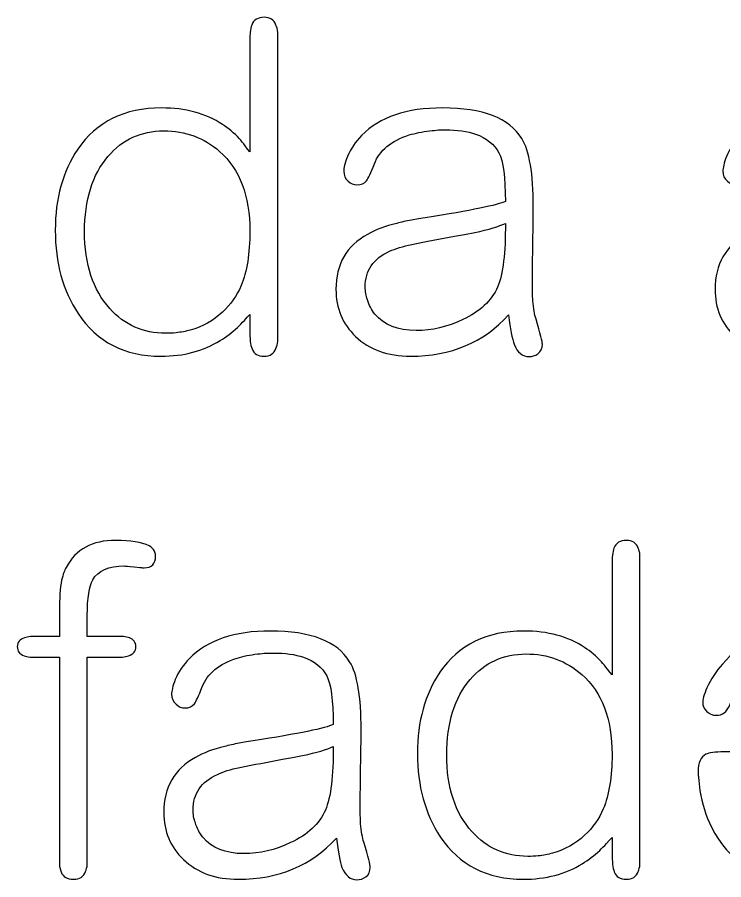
# Model space of a CAD drawing. Header units: centimetres. Extents: x -18.6 to 18.8, y -13 to 11.8.
# Drawn here: x -10.404 to -9.712, y 5.168 to 6.013 of the extents above; entities that cross this region are included whole.
import ezdxf

# ---------------------------------------------------------------- set-up
doc = ezdxf.new("R2010")
doc.units = ezdxf.units.CM
doc.header["$MEASUREMENT"] = 0
doc.layers.add('Layer 1', color=7, linetype='Continuous')

msp = doc.modelspace()

# ---------------------------------------------------------------- linework, layer by layer
at = {"layer": 'Layer 1', "color": 250}
for points, knots in [([(-10.17631, 5.99033), (-10.17631, 5.99362), (-10.17616, 5.99616), (-10.17586, 5.99796), (-10.17556, 6.00095), (-10.17511, 6.00334), (-10.17451, 6.00514), (-10.17242, 6.01023), (-10.16838, 6.01277), (-10.16239, 6.01277), (-10.15641, 6.01277), (-10.15252, 6.01023), (-10.15072, 6.00514), (-10.14983, 6.00334), (-10.14923, 6.00095), (-10.14893, 5.99796), (-10.14893, 5.99796), (-10.14893, 5.69543), (-10.14893, 5.69543), (-10.14923, 5.69243), (-10.14983, 5.69004), (-10.15072, 5.68824), (-10.15252, 5.68316), (-10.15641, 5.68061), (-10.16239, 5.68061), (-10.16838, 5.68061), (-10.17227, 5.68301), (-10.17406, 5.6878), (-10.17496, 5.68989), (-10.17556, 5.69228), (-10.17586, 5.69498), (-10.17586, 5.69498), (-10.17631, 5.70306), (-10.17631, 5.70306), (-10.17631, 5.70306), (-10.17631, 5.72146), (-10.17631, 5.72146), (-10.17631, 5.72146), (-10.179, 5.71877), (-10.179, 5.71877), (-10.179, 5.71877), (-10.1817, 5.71562), (-10.1817, 5.71562), (-10.18409, 5.71323), (-10.18633, 5.71099), (-10.18843, 5.70889), (-10.19381, 5.7038), (-10.1995, 5.69947), (-10.20549, 5.69587), (-10.22194, 5.6857), (-10.24124, 5.68061), (-10.26339, 5.68061), (-10.299, 5.68061), (-10.32608, 5.69453), (-10.34463, 5.72236), (-10.35959, 5.7448), (-10.36707, 5.77203), (-10.36707, 5.80405), (-10.36707, 5.83517), (-10.35974, 5.86165), (-10.34508, 5.8835), (-10.32653, 5.91043), (-10.29915, 5.9239), (-10.26294, 5.9239), (-10.2393, 5.9239), (-10.2194, 5.91851), (-10.20324, 5.90774), (-10.19726, 5.90385), (-10.19172, 5.89921), (-10.18663, 5.89382), (-10.18484, 5.89173), (-10.18289, 5.88933), (-10.1808, 5.88664), (-10.1808, 5.88664), (-10.17855, 5.8835), (-10.17855, 5.8835), (-10.17855, 5.8835), (-10.17631, 5.88081), (-10.17631, 5.88081), (-10.17631, 5.88081), (-10.17631, 5.99033), (-10.17631, 5.99033)], [0, 0, 0, 0, 0.037037, 0.037037, 0.037037, 0.074074, 0.074074, 0.074074, 0.111111, 0.111111, 0.111111, 0.148148, 0.148148, 0.148148, 0.185185, 0.185185, 0.185185, 0.222222, 0.222222, 0.222222, 0.259259, 0.259259, 0.259259, 0.296296, 0.296296, 0.296296, 0.333333, 0.333333, 0.333333, 0.37037, 0.37037, 0.37037, 0.407407, 0.407407, 0.407407, 0.444444, 0.444444, 0.444444, 0.481481, 0.481481, 0.481481, 0.518519, 0.518519, 0.518519, 0.555556, 0.555556, 0.555556, 0.592593, 0.592593, 0.592593, 0.62963, 0.62963, 0.62963, 0.666667, 0.666667, 0.666667, 0.703704, 0.703704, 0.703704, 0.740741, 0.740741, 0.740741, 0.777778, 0.777778, 0.777778, 0.814815, 0.814815, 0.814815, 0.851852, 0.851852, 0.851852, 0.888889, 0.888889, 0.888889, 0.925926, 0.925926, 0.925926, 0.962963, 0.962963, 0.962963, 1, 1, 1, 1]), ([(-9.92584, 5.83233), (-9.92584, 5.85597), (-9.92794, 5.87183), (-9.93213, 5.87991), (-9.93662, 5.88829), (-9.94425, 5.89442), (-9.95502, 5.89831), (-9.9631, 5.901), (-9.97297, 5.90235), (-9.98464, 5.90235), (-9.98464, 5.90235), (-9.99138, 5.90235), (-9.99138, 5.90235), (-9.99407, 5.90205), (-9.99691, 5.90175), (-9.99991, 5.90145), (-10.00739, 5.90056), (-10.01412, 5.89921), (-10.0201, 5.89741), (-10.03776, 5.89173), (-10.04913, 5.8823), (-10.05422, 5.86913), (-10.05781, 5.86016), (-10.06035, 5.85462), (-10.06185, 5.85253), (-10.06394, 5.84983), (-10.06709, 5.84849), (-10.07127, 5.84849), (-10.07457, 5.84849), (-10.07741, 5.84968), (-10.0798, 5.85208), (-10.0828, 5.85447), (-10.08429, 5.85776), (-10.08429, 5.86195), (-10.08429, 5.86345), (-10.08399, 5.86539), (-10.08339, 5.86779), (-10.0828, 5.87048), (-10.0819, 5.87332), (-10.0807, 5.87632), (-10.07741, 5.8838), (-10.07277, 5.89068), (-10.06679, 5.89696), (-10.04913, 5.91492), (-10.02265, 5.9239), (-9.98734, 5.9239), (-9.94784, 5.9239), (-9.92195, 5.91387), (-9.90969, 5.89382), (-9.9022, 5.88185), (-9.89846, 5.85956), (-9.89846, 5.82694), (-9.89846, 5.82305), (-9.89861, 5.81063), (-9.89891, 5.78969), (-9.89921, 5.76874), (-9.89936, 5.75647), (-9.89936, 5.75288), (-9.89936, 5.746), (-9.89921, 5.74001), (-9.89891, 5.73493), (-9.89831, 5.72744), (-9.89727, 5.72146), (-9.89577, 5.71697), (-9.89158, 5.70261), (-9.88949, 5.69438), (-9.88949, 5.69228), (-9.88949, 5.68839), (-9.89098, 5.68525), (-9.89398, 5.68286), (-9.89667, 5.68106), (-9.89951, 5.68016), (-9.9025, 5.68016), (-9.90909, 5.68016), (-9.91402, 5.6842), (-9.91732, 5.69228), (-9.91911, 5.69767), (-9.92091, 5.70725), (-9.9227, 5.72101), (-9.94724, 5.69408), (-9.97926, 5.68061), (-10.01876, 5.68061), (-10.0412, 5.68061), (-10.05916, 5.68705), (-10.07262, 5.69991), (-10.08549, 5.71218), (-10.09192, 5.72759), (-10.09192, 5.74615), (-10.09192, 5.77068), (-10.0816, 5.78864), (-10.06095, 5.80001), (-10.05317, 5.8045), (-10.0436, 5.80809), (-10.03222, 5.81078), (-10.02803, 5.81198), (-10.02325, 5.81303), (-10.01786, 5.81393), (-10.01786, 5.81393), (-10.01113, 5.81527), (-10.01113, 5.81527), (-10.01113, 5.81527), (-10.00439, 5.81617), (-10.00439, 5.81617), (-9.95921, 5.82335), (-9.93303, 5.82874), (-9.92584, 5.83233)], [0, 0, 0, 0, 0.028571, 0.028571, 0.028571, 0.057143, 0.057143, 0.057143, 0.085714, 0.085714, 0.085714, 0.114286, 0.114286, 0.114286, 0.142857, 0.142857, 0.142857, 0.171429, 0.171429, 0.171429, 0.2, 0.2, 0.2, 0.228571, 0.228571, 0.228571, 0.257143, 0.257143, 0.257143, 0.285714, 0.285714, 0.285714, 0.314286, 0.314286, 0.314286, 0.342857, 0.342857, 0.342857, 0.371429, 0.371429, 0.371429, 0.4, 0.4, 0.4, 0.428571, 0.428571, 0.428571, 0.457143, 0.457143, 0.457143, 0.485714, 0.485714, 0.485714, 0.514286, 0.514286, 0.514286, 0.542857, 0.542857, 0.542857, 0.571429, 0.571429, 0.571429, 0.6, 0.6, 0.6, 0.628571, 0.628571, 0.628571, 0.657143, 0.657143, 0.657143, 0.685714, 0.685714, 0.685714, 0.714286, 0.714286, 0.714286, 0.742857, 0.742857, 0.742857, 0.771429, 0.771429, 0.771429, 0.8, 0.8, 0.8, 0.828571, 0.828571, 0.828571, 0.857143, 0.857143, 0.857143, 0.885714, 0.885714, 0.885714, 0.914286, 0.914286, 0.914286, 0.942857, 0.942857, 0.942857, 0.971429, 0.971429, 0.971429, 1, 1, 1, 1]), ([(-9.55418, 5.83233), (-9.55418, 5.85597), (-9.55628, 5.87183), (-9.56047, 5.87991), (-9.56496, 5.88829), (-9.57259, 5.89442), (-9.58336, 5.89831), (-9.59144, 5.901), (-9.60131, 5.90235), (-9.61298, 5.90235), (-9.61298, 5.90235), (-9.61972, 5.90235), (-9.61972, 5.90235), (-9.62241, 5.90205), (-9.62525, 5.90175), (-9.62825, 5.90145), (-9.63573, 5.90056), (-9.64246, 5.89921), (-9.64844, 5.89741), (-9.6661, 5.89173), (-9.67747, 5.8823), (-9.68256, 5.86913), (-9.68615, 5.86016), (-9.68869, 5.85462), (-9.69019, 5.85253), (-9.69228, 5.84983), (-9.69543, 5.84849), (-9.69961, 5.84849), (-9.70291, 5.84849), (-9.70575, 5.84968), (-9.70814, 5.85208), (-9.71114, 5.85447), (-9.71263, 5.85776), (-9.71263, 5.86195), (-9.71263, 5.86345), (-9.71233, 5.86539), (-9.71173, 5.86779), (-9.71114, 5.87048), (-9.71024, 5.87332), (-9.70904, 5.87632), (-9.70575, 5.8838), (-9.70111, 5.89068), (-9.69513, 5.89696), (-9.67747, 5.91492), (-9.65099, 5.9239), (-9.61568, 5.9239), (-9.57618, 5.9239), (-9.55029, 5.91387), (-9.53803, 5.89382), (-9.53054, 5.88185), (-9.5268, 5.85956), (-9.5268, 5.82694), (-9.5268, 5.82305), (-9.52695, 5.81063), (-9.52725, 5.78969), (-9.52755, 5.76874), (-9.5277, 5.75647), (-9.5277, 5.75288), (-9.5277, 5.746), (-9.52755, 5.74001), (-9.52725, 5.73493), (-9.52665, 5.72744), (-9.52561, 5.72146), (-9.52411, 5.71697), (-9.51992, 5.70261), (-9.51783, 5.69438), (-9.51783, 5.69228), (-9.51783, 5.68839), (-9.51932, 5.68525), (-9.52232, 5.68286), (-9.52501, 5.68106), (-9.52785, 5.68016), (-9.53084, 5.68016), (-9.53743, 5.68016), (-9.54236, 5.6842), (-9.54566, 5.69228), (-9.54745, 5.69767), (-9.54925, 5.70725), (-9.55104, 5.72101), (-9.57558, 5.69408), (-9.6076, 5.68061), (-9.6471, 5.68061), (-9.66954, 5.68061), (-9.6875, 5.68705), (-9.70096, 5.69991), (-9.71383, 5.71218), (-9.72026, 5.72759), (-9.72026, 5.74615), (-9.72026, 5.77068), (-9.70994, 5.78864), (-9.68929, 5.80001), (-9.68151, 5.8045), (-9.67194, 5.80809), (-9.66056, 5.81078), (-9.65637, 5.81198), (-9.65159, 5.81303), (-9.6462, 5.81393), (-9.6462, 5.81393), (-9.63947, 5.81527), (-9.63947, 5.81527), (-9.63947, 5.81527), (-9.63273, 5.81617), (-9.63273, 5.81617), (-9.58755, 5.82335), (-9.56137, 5.82874), (-9.55418, 5.83233)], [0, 0, 0, 0, 0.028571, 0.028571, 0.028571, 0.057143, 0.057143, 0.057143, 0.085714, 0.085714, 0.085714, 0.114286, 0.114286, 0.114286, 0.142857, 0.142857, 0.142857, 0.171429, 0.171429, 0.171429, 0.2, 0.2, 0.2, 0.228571, 0.228571, 0.228571, 0.257143, 0.257143, 0.257143, 0.285714, 0.285714, 0.285714, 0.314286, 0.314286, 0.314286, 0.342857, 0.342857, 0.342857, 0.371429, 0.371429, 0.371429, 0.4, 0.4, 0.4, 0.428571, 0.428571, 0.428571, 0.457143, 0.457143, 0.457143, 0.485714, 0.485714, 0.485714, 0.514286, 0.514286, 0.514286, 0.542857, 0.542857, 0.542857, 0.571429, 0.571429, 0.571429, 0.6, 0.6, 0.6, 0.628571, 0.628571, 0.628571, 0.657143, 0.657143, 0.657143, 0.685714, 0.685714, 0.685714, 0.714286, 0.714286, 0.714286, 0.742857, 0.742857, 0.742857, 0.771429, 0.771429, 0.771429, 0.8, 0.8, 0.8, 0.828571, 0.828571, 0.828571, 0.857143, 0.857143, 0.857143, 0.885714, 0.885714, 0.885714, 0.914286, 0.914286, 0.914286, 0.942857, 0.942857, 0.942857, 0.971429, 0.971429, 0.971429, 1, 1, 1, 1]), ([(-10.33835, 5.8027), (-10.33835, 5.77068), (-10.33012, 5.74555), (-10.31366, 5.7273), (-10.299, 5.71114), (-10.28074, 5.70306), (-10.2589, 5.70306), (-10.25531, 5.70306), (-10.25187, 5.70321), (-10.24858, 5.70351), (-10.24379, 5.7041), (-10.23915, 5.705), (-10.23466, 5.7062), (-10.22269, 5.70949), (-10.21222, 5.71533), (-10.20324, 5.7237), (-10.19516, 5.73119), (-10.18903, 5.73986), (-10.18484, 5.74974), (-10.17915, 5.7635), (-10.17631, 5.78131), (-10.17631, 5.80315), (-10.17631, 5.83786), (-10.18618, 5.8639), (-10.20593, 5.88125), (-10.2212, 5.89472), (-10.23945, 5.90145), (-10.26069, 5.90145), (-10.28284, 5.90145), (-10.30109, 5.89307), (-10.31546, 5.87632), (-10.33072, 5.85836), (-10.33835, 5.83382), (-10.33835, 5.8027)], [0, 0, 0, 0, 0.090909, 0.090909, 0.090909, 0.181818, 0.181818, 0.181818, 0.272727, 0.272727, 0.272727, 0.363636, 0.363636, 0.363636, 0.454545, 0.454545, 0.454545, 0.545455, 0.545455, 0.545455, 0.636364, 0.636364, 0.636364, 0.727273, 0.727273, 0.727273, 0.818182, 0.818182, 0.818182, 0.909091, 0.909091, 0.909091, 1, 1, 1, 1]), ([(-9.92584, 5.81078), (-9.93183, 5.80779), (-9.94185, 5.8048), (-9.95592, 5.80181), (-9.95592, 5.80181), (-9.96579, 5.80001), (-9.96579, 5.80001), (-9.96579, 5.80001), (-9.97567, 5.79821), (-9.97567, 5.79821), (-9.97567, 5.79821), (-9.99676, 5.79418), (-9.99676, 5.79418), (-9.99676, 5.79418), (-10.0017, 5.79328), (-10.0017, 5.79328), (-10.0017, 5.79328), (-10.00664, 5.79238), (-10.00664, 5.79238), (-10.00664, 5.79238), (-10.01741, 5.79014), (-10.01741, 5.79014), (-10.02639, 5.78834), (-10.03372, 5.7861), (-10.03941, 5.7834), (-10.05527, 5.77622), (-10.0632, 5.76455), (-10.0632, 5.74839), (-10.0632, 5.7442), (-10.06245, 5.74001), (-10.06095, 5.73582), (-10.05945, 5.73074), (-10.05706, 5.7261), (-10.05377, 5.72191), (-10.04479, 5.71114), (-10.03133, 5.70575), (-10.01337, 5.70575), (-9.99781, 5.70575), (-9.98255, 5.70934), (-9.96759, 5.71652), (-9.95083, 5.7243), (-9.93946, 5.73493), (-9.93347, 5.74839), (-9.92809, 5.76126), (-9.92555, 5.78206), (-9.92584, 5.81078)], [0, 0, 0, 0, 0.066667, 0.066667, 0.066667, 0.133333, 0.133333, 0.133333, 0.2, 0.2, 0.2, 0.266667, 0.266667, 0.266667, 0.333333, 0.333333, 0.333333, 0.4, 0.4, 0.4, 0.466667, 0.466667, 0.466667, 0.533333, 0.533333, 0.533333, 0.6, 0.6, 0.6, 0.666667, 0.666667, 0.666667, 0.733333, 0.733333, 0.733333, 0.8, 0.8, 0.8, 0.866667, 0.866667, 0.866667, 0.933333, 0.933333, 0.933333, 1, 1, 1, 1]), ([(-10.36303, 5.4306), (-10.36303, 5.44316), (-10.36228, 5.45334), (-10.36079, 5.46112), (-10.36019, 5.46381), (-10.35944, 5.46636), (-10.35854, 5.46875), (-10.35795, 5.47055), (-10.3572, 5.47219), (-10.3563, 5.47369), (-10.34702, 5.49134), (-10.33086, 5.50017), (-10.30782, 5.50017), (-10.29316, 5.50017), (-10.28224, 5.49837), (-10.27506, 5.49478), (-10.27266, 5.49359), (-10.27087, 5.49179), (-10.26967, 5.4894), (-10.26967, 5.4894), (-10.26877, 5.4867), (-10.26877, 5.4867), (-10.26877, 5.4867), (-10.26877, 5.48491), (-10.26877, 5.48491), (-10.26877, 5.47713), (-10.27251, 5.47324), (-10.27999, 5.47324), (-10.28059, 5.47324), (-10.28194, 5.47339), (-10.28403, 5.47369), (-10.28403, 5.47369), (-10.28987, 5.47414), (-10.28987, 5.47414), (-10.29526, 5.47473), (-10.2984, 5.47503), (-10.29929, 5.47503), (-10.31486, 5.47503), (-10.32518, 5.47055), (-10.33027, 5.46157), (-10.33386, 5.45528), (-10.33565, 5.44361), (-10.33565, 5.42656), (-10.33565, 5.42656), (-10.33565, 5.40591), (-10.33565, 5.40591), (-10.33565, 5.40591), (-10.30019, 5.40591), (-10.30019, 5.40591), (-10.2981, 5.40561), (-10.29615, 5.40516), (-10.29436, 5.40456), (-10.29017, 5.40307), (-10.28807, 5.40022), (-10.28807, 5.39603), (-10.28807, 5.39155), (-10.29047, 5.38855), (-10.29526, 5.38706), (-10.29705, 5.38646), (-10.299, 5.38601), (-10.30109, 5.38571), (-10.30109, 5.38571), (-10.33565, 5.38571), (-10.33565, 5.38571), (-10.33565, 5.38571), (-10.33565, 5.18283), (-10.33565, 5.18283), (-10.33595, 5.17983), (-10.33655, 5.17744), (-10.33745, 5.17564), (-10.33924, 5.17056), (-10.34313, 5.16801), (-10.34912, 5.16801), (-10.3554, 5.16801), (-10.35944, 5.17041), (-10.36124, 5.1752), (-10.36214, 5.17729), (-10.36273, 5.17968), (-10.36303, 5.18238), (-10.36303, 5.18238), (-10.36303, 5.38571), (-10.36303, 5.38571), (-10.36303, 5.38571), (-10.39176, 5.38571), (-10.39176, 5.38571), (-10.39415, 5.38601), (-10.3961, 5.38646), (-10.3976, 5.38706), (-10.40208, 5.38855), (-10.40433, 5.39155), (-10.40433, 5.39603), (-10.40433, 5.40022), (-10.40193, 5.40307), (-10.39715, 5.40456), (-10.39565, 5.40516), (-10.3937, 5.40561), (-10.39131, 5.40591), (-10.39131, 5.40591), (-10.36303, 5.40591), (-10.36303, 5.40591), (-10.36303, 5.40591), (-10.36303, 5.4306), (-10.36303, 5.4306)], [0, 0, 0, 0, 0.029412, 0.029412, 0.029412, 0.058824, 0.058824, 0.058824, 0.088235, 0.088235, 0.088235, 0.117647, 0.117647, 0.117647, 0.147059, 0.147059, 0.147059, 0.176471, 0.176471, 0.176471, 0.205882, 0.205882, 0.205882, 0.235294, 0.235294, 0.235294, 0.264706, 0.264706, 0.264706, 0.294118, 0.294118, 0.294118, 0.323529, 0.323529, 0.323529, 0.352941, 0.352941, 0.352941, 0.382353, 0.382353, 0.382353, 0.411765, 0.411765, 0.411765, 0.441176, 0.441176, 0.441176, 0.470588, 0.470588, 0.470588, 0.5, 0.5, 0.5, 0.529412, 0.529412, 0.529412, 0.558824, 0.558824, 0.558824, 0.588235, 0.588235, 0.588235, 0.617647, 0.617647, 0.617647, 0.647059, 0.647059, 0.647059, 0.676471, 0.676471, 0.676471, 0.705882, 0.705882, 0.705882, 0.735294, 0.735294, 0.735294, 0.764706, 0.764706, 0.764706, 0.794118, 0.794118, 0.794118, 0.823529, 0.823529, 0.823529, 0.852941, 0.852941, 0.852941, 0.882353, 0.882353, 0.882353, 0.911765, 0.911765, 0.911765, 0.941176, 0.941176, 0.941176, 0.970588, 0.970588, 0.970588, 1, 1, 1, 1]), ([(-9.82126, 5.47773), (-9.82126, 5.48102), (-9.82111, 5.48356), (-9.82081, 5.48536), (-9.82051, 5.48835), (-9.82006, 5.49074), (-9.81946, 5.49254), (-9.81737, 5.49763), (-9.81333, 5.50017), (-9.80734, 5.50017), (-9.80136, 5.50017), (-9.79747, 5.49763), (-9.79567, 5.49254), (-9.79478, 5.49074), (-9.79418, 5.48835), (-9.79388, 5.48536), (-9.79388, 5.48536), (-9.79388, 5.18283), (-9.79388, 5.18283), (-9.79418, 5.17983), (-9.79478, 5.17744), (-9.79567, 5.17564), (-9.79747, 5.17056), (-9.80136, 5.16801), (-9.80734, 5.16801), (-9.81333, 5.16801), (-9.81722, 5.17041), (-9.81901, 5.1752), (-9.81991, 5.17729), (-9.82051, 5.17968), (-9.82081, 5.18238), (-9.82081, 5.18238), (-9.82126, 5.19046), (-9.82126, 5.19046), (-9.82126, 5.19046), (-9.82126, 5.20886), (-9.82126, 5.20886), (-9.82126, 5.20886), (-9.82395, 5.20617), (-9.82395, 5.20617), (-9.82395, 5.20617), (-9.82665, 5.20302), (-9.82665, 5.20302), (-9.82904, 5.20063), (-9.83128, 5.19839), (-9.83338, 5.19629), (-9.83876, 5.1912), (-9.84445, 5.18687), (-9.85044, 5.18327), (-9.86689, 5.1731), (-9.88619, 5.16801), (-9.90834, 5.16801), (-9.94395, 5.16801), (-9.97103, 5.18193), (-9.98958, 5.20976), (-10.00454, 5.2322), (-10.01202, 5.25943), (-10.01202, 5.29145), (-10.01202, 5.32257), (-10.00469, 5.34905), (-9.99003, 5.3709), (-9.97148, 5.39783), (-9.9441, 5.4113), (-9.90789, 5.4113), (-9.88425, 5.4113), (-9.86435, 5.40591), (-9.84819, 5.39514), (-9.84221, 5.39125), (-9.83667, 5.38661), (-9.83158, 5.38122), (-9.82979, 5.37913), (-9.82784, 5.37673), (-9.82575, 5.37404), (-9.82575, 5.37404), (-9.8235, 5.3709), (-9.8235, 5.3709), (-9.8235, 5.3709), (-9.82126, 5.36821), (-9.82126, 5.36821), (-9.82126, 5.36821), (-9.82126, 5.47773), (-9.82126, 5.47773)], [0, 0, 0, 0, 0.037037, 0.037037, 0.037037, 0.074074, 0.074074, 0.074074, 0.111111, 0.111111, 0.111111, 0.148148, 0.148148, 0.148148, 0.185185, 0.185185, 0.185185, 0.222222, 0.222222, 0.222222, 0.259259, 0.259259, 0.259259, 0.296296, 0.296296, 0.296296, 0.333333, 0.333333, 0.333333, 0.37037, 0.37037, 0.37037, 0.407407, 0.407407, 0.407407, 0.444444, 0.444444, 0.444444, 0.481481, 0.481481, 0.481481, 0.518519, 0.518519, 0.518519, 0.555556, 0.555556, 0.555556, 0.592593, 0.592593, 0.592593, 0.62963, 0.62963, 0.62963, 0.666667, 0.666667, 0.666667, 0.703704, 0.703704, 0.703704, 0.740741, 0.740741, 0.740741, 0.777778, 0.777778, 0.777778, 0.814815, 0.814815, 0.814815, 0.851852, 0.851852, 0.851852, 0.888889, 0.888889, 0.888889, 0.925926, 0.925926, 0.925926, 0.962963, 0.962963, 0.962963, 1, 1, 1, 1]), ([(-10.09461, 5.31973), (-10.09461, 5.34337), (-10.09671, 5.35923), (-10.1009, 5.36731), (-10.10539, 5.37569), (-10.11302, 5.38182), (-10.12379, 5.38571), (-10.13187, 5.3884), (-10.14174, 5.38975), (-10.15341, 5.38975), (-10.15341, 5.38975), (-10.16015, 5.38975), (-10.16015, 5.38975), (-10.16284, 5.38945), (-10.16568, 5.38915), (-10.16868, 5.38885), (-10.17616, 5.38796), (-10.18289, 5.38661), (-10.18887, 5.38481), (-10.20653, 5.37913), (-10.2179, 5.3697), (-10.22299, 5.35653), (-10.22658, 5.34756), (-10.22912, 5.34202), (-10.23062, 5.33993), (-10.23271, 5.33723), (-10.23586, 5.33589), (-10.24004, 5.33589), (-10.24334, 5.33589), (-10.24618, 5.33708), (-10.24857, 5.33948), (-10.25157, 5.34187), (-10.25306, 5.34516), (-10.25306, 5.34935), (-10.25306, 5.35085), (-10.25276, 5.35279), (-10.25216, 5.35519), (-10.25157, 5.35788), (-10.25067, 5.36072), (-10.24947, 5.36372), (-10.24618, 5.3712), (-10.24154, 5.37808), (-10.23556, 5.38436), (-10.2179, 5.40232), (-10.19142, 5.4113), (-10.15611, 5.4113), (-10.11661, 5.4113), (-10.09072, 5.40127), (-10.07846, 5.38122), (-10.07097, 5.36925), (-10.06723, 5.34696), (-10.06723, 5.31434), (-10.06723, 5.31045), (-10.06738, 5.29803), (-10.06768, 5.27709), (-10.06798, 5.25614), (-10.06813, 5.24387), (-10.06813, 5.24028), (-10.06813, 5.2334), (-10.06798, 5.22741), (-10.06768, 5.22233), (-10.06708, 5.21484), (-10.06604, 5.20886), (-10.06454, 5.20437), (-10.06035, 5.19001), (-10.05826, 5.18178), (-10.05826, 5.17968), (-10.05826, 5.17579), (-10.05975, 5.17265), (-10.06275, 5.17026), (-10.06544, 5.16846), (-10.06828, 5.16756), (-10.07127, 5.16756), (-10.07786, 5.16756), (-10.08279, 5.1716), (-10.08609, 5.17968), (-10.08788, 5.18507), (-10.08968, 5.19465), (-10.09147, 5.20841), (-10.11601, 5.18148), (-10.14803, 5.16801), (-10.18753, 5.16801), (-10.20997, 5.16801), (-10.22793, 5.17445), (-10.24139, 5.18731), (-10.25426, 5.19958), (-10.26069, 5.21499), (-10.26069, 5.23355), (-10.26069, 5.25808), (-10.25037, 5.27604), (-10.22972, 5.28741), (-10.22194, 5.2919), (-10.21237, 5.29549), (-10.20099, 5.29818), (-10.1968, 5.29938), (-10.19202, 5.30043), (-10.18663, 5.30133), (-10.18663, 5.30133), (-10.1799, 5.30267), (-10.1799, 5.30267), (-10.1799, 5.30267), (-10.17316, 5.30357), (-10.17316, 5.30357), (-10.12798, 5.31075), (-10.1018, 5.31614), (-10.09461, 5.31973)], [0, 0, 0, 0, 0.028571, 0.028571, 0.028571, 0.057143, 0.057143, 0.057143, 0.085714, 0.085714, 0.085714, 0.114286, 0.114286, 0.114286, 0.142857, 0.142857, 0.142857, 0.171429, 0.171429, 0.171429, 0.2, 0.2, 0.2, 0.228571, 0.228571, 0.228571, 0.257143, 0.257143, 0.257143, 0.285714, 0.285714, 0.285714, 0.314286, 0.314286, 0.314286, 0.342857, 0.342857, 0.342857, 0.371429, 0.371429, 0.371429, 0.4, 0.4, 0.4, 0.428571, 0.428571, 0.428571, 0.457143, 0.457143, 0.457143, 0.485714, 0.485714, 0.485714, 0.514286, 0.514286, 0.514286, 0.542857, 0.542857, 0.542857, 0.571429, 0.571429, 0.571429, 0.6, 0.6, 0.6, 0.628571, 0.628571, 0.628571, 0.657143, 0.657143, 0.657143, 0.685714, 0.685714, 0.685714, 0.714286, 0.714286, 0.714286, 0.742857, 0.742857, 0.742857, 0.771429, 0.771429, 0.771429, 0.8, 0.8, 0.8, 0.828571, 0.828571, 0.828571, 0.857143, 0.857143, 0.857143, 0.885714, 0.885714, 0.885714, 0.914286, 0.914286, 0.914286, 0.942857, 0.942857, 0.942857, 0.971429, 0.971429, 0.971429, 1, 1, 1, 1]), ([(-9.55912, 5.2928), (-9.55972, 5.32182), (-9.56646, 5.34486), (-9.57932, 5.36192), (-9.59309, 5.37988), (-9.61239, 5.38885), (-9.63723, 5.38885), (-9.63723, 5.38885), (-9.64306, 5.38885), (-9.64306, 5.38885), (-9.64575, 5.38855), (-9.6483, 5.3881), (-9.65069, 5.38751), (-9.65757, 5.38631), (-9.66386, 5.38436), (-9.66954, 5.38167), (-9.686, 5.37329), (-9.69812, 5.35893), (-9.7059, 5.33858), (-9.70889, 5.332), (-9.71323, 5.32871), (-9.71892, 5.32871), (-9.72281, 5.32871), (-9.7261, 5.33005), (-9.72879, 5.33275), (-9.73119, 5.33544), (-9.73238, 5.33828), (-9.73238, 5.34127), (-9.73238, 5.34247), (-9.73208, 5.34427), (-9.73149, 5.34666), (-9.73059, 5.34935), (-9.72954, 5.35235), (-9.72834, 5.35564), (-9.72445, 5.36402), (-9.71937, 5.3718), (-9.71308, 5.37898), (-9.69453, 5.40052), (-9.66894, 5.4113), (-9.63633, 5.4113), (-9.60162, 5.4113), (-9.57498, 5.39963), (-9.55643, 5.37628), (-9.53907, 5.35474), (-9.5304, 5.32586), (-9.5304, 5.28965), (-9.5304, 5.25255), (-9.53952, 5.22307), (-9.55778, 5.20123), (-9.57663, 5.17909), (-9.60281, 5.16801), (-9.63633, 5.16801), (-9.67792, 5.16801), (-9.7071, 5.18507), (-9.72386, 5.21918), (-9.72924, 5.22996), (-9.73298, 5.24193), (-9.73508, 5.25509), (-9.73568, 5.25958), (-9.73612, 5.26377), (-9.73642, 5.26766), (-9.73672, 5.26916), (-9.73687, 5.2705), (-9.73687, 5.2717), (-9.73687, 5.2717), (-9.73687, 5.2735), (-9.73687, 5.2735), (-9.73687, 5.28217), (-9.73433, 5.28786), (-9.72924, 5.29055), (-9.72625, 5.29205), (-9.72026, 5.2928), (-9.71129, 5.2928), (-9.71129, 5.2928), (-9.55912, 5.2928), (-9.55912, 5.2928)], [0, 0, 0, 0, 0.04, 0.04, 0.04, 0.08, 0.08, 0.08, 0.12, 0.12, 0.12, 0.16, 0.16, 0.16, 0.2, 0.2, 0.2, 0.24, 0.24, 0.24, 0.28, 0.28, 0.28, 0.32, 0.32, 0.32, 0.36, 0.36, 0.36, 0.4, 0.4, 0.4, 0.44, 0.44, 0.44, 0.48, 0.48, 0.48, 0.52, 0.52, 0.52, 0.56, 0.56, 0.56, 0.6, 0.6, 0.6, 0.64, 0.64, 0.64, 0.68, 0.68, 0.68, 0.72, 0.72, 0.72, 0.76, 0.76, 0.76, 0.8, 0.8, 0.8, 0.84, 0.84, 0.84, 0.88, 0.88, 0.88, 0.92, 0.92, 0.92, 0.96, 0.96, 0.96, 1, 1, 1, 1]), ([(-9.9833, 5.2901), (-9.9833, 5.25808), (-9.97507, 5.23295), (-9.95861, 5.2147), (-9.94395, 5.19854), (-9.92569, 5.19046), (-9.90385, 5.19046), (-9.90026, 5.19046), (-9.89682, 5.19061), (-9.89353, 5.19091), (-9.88874, 5.1915), (-9.8841, 5.1924), (-9.87961, 5.1936), (-9.86764, 5.19689), (-9.85717, 5.20273), (-9.84819, 5.2111), (-9.84011, 5.21859), (-9.83398, 5.22726), (-9.82979, 5.23714), (-9.8241, 5.2509), (-9.82126, 5.26871), (-9.82126, 5.29055), (-9.82126, 5.32526), (-9.83113, 5.3513), (-9.85088, 5.36865), (-9.86615, 5.38212), (-9.8844, 5.38885), (-9.90564, 5.38885), (-9.92779, 5.38885), (-9.94604, 5.38047), (-9.96041, 5.36372), (-9.97567, 5.34576), (-9.9833, 5.32122), (-9.9833, 5.2901)], [0, 0, 0, 0, 0.090909, 0.090909, 0.090909, 0.181818, 0.181818, 0.181818, 0.272727, 0.272727, 0.272727, 0.363636, 0.363636, 0.363636, 0.454545, 0.454545, 0.454545, 0.545455, 0.545455, 0.545455, 0.636364, 0.636364, 0.636364, 0.727273, 0.727273, 0.727273, 0.818182, 0.818182, 0.818182, 0.909091, 0.909091, 0.909091, 1, 1, 1, 1]), ([(-10.09461, 5.29818), (-10.1006, 5.29519), (-10.11062, 5.2922), (-10.12469, 5.28921), (-10.12469, 5.28921), (-10.13456, 5.28741), (-10.13456, 5.28741), (-10.13456, 5.28741), (-10.14444, 5.28561), (-10.14444, 5.28561), (-10.14444, 5.28561), (-10.16553, 5.28158), (-10.16553, 5.28158), (-10.16553, 5.28158), (-10.17047, 5.28068), (-10.17047, 5.28068), (-10.17047, 5.28068), (-10.17541, 5.27978), (-10.17541, 5.27978), (-10.17541, 5.27978), (-10.18618, 5.27754), (-10.18618, 5.27754), (-10.19516, 5.27574), (-10.20249, 5.2735), (-10.20818, 5.2708), (-10.22404, 5.26362), (-10.23197, 5.25195), (-10.23197, 5.23579), (-10.23197, 5.2316), (-10.23122, 5.22741), (-10.22972, 5.22322), (-10.22822, 5.21814), (-10.22583, 5.2135), (-10.22254, 5.20931), (-10.21356, 5.19854), (-10.2001, 5.19315), (-10.18214, 5.19315), (-10.16658, 5.19315), (-10.15132, 5.19674), (-10.13636, 5.20392), (-10.1196, 5.2117), (-10.10823, 5.22233), (-10.10224, 5.23579), (-10.09686, 5.24866), (-10.09432, 5.26946), (-10.09461, 5.29818)], [0, 0, 0, 0, 0.066667, 0.066667, 0.066667, 0.133333, 0.133333, 0.133333, 0.2, 0.2, 0.2, 0.266667, 0.266667, 0.266667, 0.333333, 0.333333, 0.333333, 0.4, 0.4, 0.4, 0.466667, 0.466667, 0.466667, 0.533333, 0.533333, 0.533333, 0.6, 0.6, 0.6, 0.666667, 0.666667, 0.666667, 0.733333, 0.733333, 0.733333, 0.8, 0.8, 0.8, 0.866667, 0.866667, 0.866667, 0.933333, 0.933333, 0.933333, 1, 1, 1, 1])]:
    msp.add_open_spline(points, degree=3, knots=knots, dxfattribs=at)

doc.saveas('drawing.dxf')
